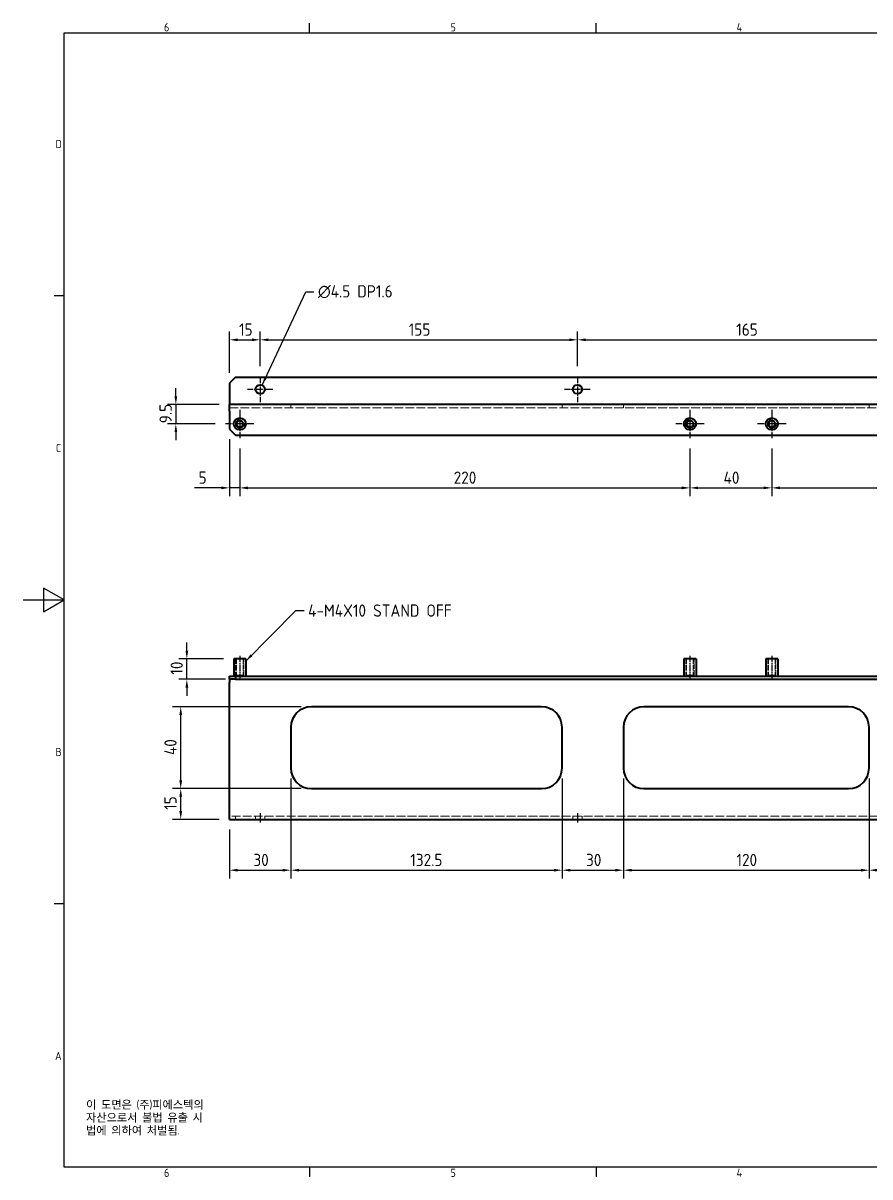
# Model space of a CAD drawing. Header units: millimetres. Extents: x 0 to 840, y 0 to 594.
# Drawn here: x 0 to 414, y 15 to 579 of the extents above; entities that cross this region are included whole.
import ezdxf

# ---------------------------------------------------------------- set-up
doc = ezdxf.new("R2010")
doc.units = ezdxf.units.MM
doc.header["$LTSCALE"] = 2
doc.linetypes.add('CHAIN', pattern=[0.3543, 0.2362, -0.0295, 0.0591, -0.0295])
doc.linetypes.add('DASHED', pattern=[0.2067, 0.1654, -0.0413])
doc.layers.get('0').update_dxf_attribs({"color": 3, "lineweight": 25})
for name, color, linetype, lineweight in [('가려진 것(ISO)', 2, 'DASHED', 18), ('가시적인 것(ISO)', 3, 'Continuous', 40), ('가시적인 좁은 것(ISO)', 3, 'Continuous', 35), ('경계(ISO)', 7, 'Continuous', 25), ('기호(ISO)', 5, 'Continuous', 25), ('중심 표식(ISO)', 1, 'Continuous', 25), ('중심선(ISO)', 1, 'Continuous', 25), ('치수(ISO)', 2, 'Continuous', 25)]:
    doc.layers.add(name, color=color, linetype=linetype, lineweight=lineweight)
doc.styles.add('문자 텍스트_PSTEK_POSCO', font='isocp.shx')
doc.styles.add('치수 텍스트_PSTEK_POSCO', font='isocp.shx')
doc.dimstyles.new('치수_PSTEK_POSCO', dxfattribs={"dimscale": 2, "dimtxt": 3, "dimasz": 2, "dimexe": 2, "dimexo": 2.5, "dimgap": 1, "dimtad": 1, "dimrnd": 1e-08, "dimdsep": 46, "dimtxsty": '치수 텍스트_PSTEK_POSCO', "dimcen": 0.09, "dimdle": 10, "dimclrd": 7, "dimclre": 7, "dimclrt": 2, "dimadec": 1, "dimazin": 2, "dimtfac": 1, "dimtmove": 0, "dimatfit": 3, "dimfxl": 0, "dimtolj": 1, "dimlwd": -1, "dimlwe": -1, "dimarcsym": 0})
doc.dimstyles.new('치수_PSTEK_POSCO$7', dxfattribs={"dimscale": 2, "dimtxt": 3, "dimasz": 2, "dimexe": 2, "dimexo": 2.5, "dimgap": 1, "dimtad": 1, "dimrnd": 1e-08, "dimdsep": 46, "dimtxsty": '치수 텍스트_PSTEK_POSCO', "dimcen": 0.09, "dimdle": 10, "dimclrd": 7, "dimclre": 7, "dimclrt": 2, "dimadec": 1, "dimazin": 2, "dimtfac": 1, "dimtmove": 0, "dimatfit": 3, "dimfxl": 0, "dimtolj": 1, "dimlwd": -1, "dimlwe": -1, "dimarcsym": 0})

# ---------------------------------------------------------------- blocks, each defined once
blk = doc.blocks.new('경계 Default Border')
at = {"layer": '경계(ISO)'}
for p, q in [((70, 287), (70, 289.4)), ((140, 287), (140, 289.4)), ((10, 222.75), (7.6, 222.75)), ((10, 74.25), (7.6, 74.25)), ((70, 10), (70, 7.6)), ((140, 10), (140, 7.6))]:
    blk.add_line(p, q, dxfattribs=at)
at = {"layer": '경계(ISO)', "flags": 128}
for points in [[(10, 10), (10, 287), (410, 287), (410, 10), (10, 10)], [(0, 148.5), (10, 148.5), (5, 151.39), (5, 145.61), (10, 148.5)]]:
    blk.add_lwpolyline(points, dxfattribs=at)
at = {"layer": '경계(ISO)', "color": 2, "char_height": 2, "attachment_point": 7, "style": '문자 텍스트_PSTEK_POSCO'}
for s, insert in [('6', (34.43, 287.38)), ('5', (104.43, 287.38)), ('4', (174.32, 287.4)), ('D', (7.92, 258.86)), ('C', (8.03, 184.61)), ('B', (7.92, 110.36)), ('A', (7.81, 36.12)), ('6', (34.43, 7.58)), ('5', (104.43, 7.58)), ('4', (174.32, 7.6))]:
    blk.add_mtext(s, dxfattribs=dict(at, insert=insert))
blk = doc.blocks.new('*D21')
at = {"layer": 'Defpoints', "color": 0, "transparency": 16777216}
for p in [(80.03, 268.24), (102.92, 268.24), (103.87, 258.24)]:
    blk.add_point(p, dxfattribs=at)
at = {"layer": '치수(ISO)', "color": 7, "transparency": 16777216}
for p, q in [((80.03, 272.24), (80.03, 276.24)), ((97.92, 268.24), (76.03, 268.24)), ((80.03, 258.24), (80.03, 268.24)), ((98.87, 258.24), (76.03, 258.24)), ((80.03, 254.24), (80.03, 250.24))]:
    blk.add_line(p, q, dxfattribs=at)
for points in [[(79.36, 272.24), (80.7, 272.24), (80.03, 268.24)], [(79.36, 254.24), (80.7, 254.24), (80.03, 258.24)]]:
    blk.add_solid(points, dxfattribs=at)
at = {"layer": '치수(ISO)', "color": 2, "transparency": 16777216, "insert": (75.03, 260.53), "char_height": 6, "attachment_point": 4, "rotation": 90, "style": '치수 텍스트_PSTEK_POSCO'}
blk.add_mtext('\\A1;10', dxfattribs=at)
blk = doc.blocks.new('*D22')
at = {"layer": 'Defpoints', "color": 0, "transparency": 16777216}
for p in [(77.03, 204.84), (140.87, 204.84), (100.87, 189.84)]:
    blk.add_point(p, dxfattribs=at)
at = {"layer": '치수(ISO)', "color": 7, "transparency": 16777216}
for p, q in [((135.87, 204.84), (73.03, 204.84)), ((77.03, 193.84), (77.03, 200.84)), ((95.87, 189.84), (73.03, 189.84))]:
    blk.add_line(p, q, dxfattribs=at)
for points in [[(76.36, 200.84), (77.7, 200.84), (77.03, 204.84)], [(76.36, 193.84), (77.7, 193.84), (77.03, 189.84)]]:
    blk.add_solid(points, dxfattribs=at)
at = {"layer": '치수(ISO)', "color": 2, "transparency": 16777216, "insert": (72.03, 194.49), "char_height": 6, "attachment_point": 4, "rotation": 90, "style": '치수 텍스트_PSTEK_POSCO'}
blk.add_mtext('\\A1;15', dxfattribs=at)
blk = doc.blocks.new('*D23')
at = {"layer": 'Defpoints', "color": 0, "transparency": 16777216}
for p in [(77.03, 244.84), (140.87, 244.84), (140.87, 204.84)]:
    blk.add_point(p, dxfattribs=at)
at = {"layer": '치수(ISO)', "color": 7, "transparency": 16777216}
for p, q in [((135.87, 244.84), (73.03, 244.84)), ((77.03, 208.84), (77.03, 240.84)), ((135.87, 204.84), (73.03, 204.84))]:
    blk.add_line(p, q, dxfattribs=at)
for points in [[(76.36, 240.84), (77.7, 240.84), (77.03, 244.84)], [(76.36, 208.84), (77.7, 208.84), (77.03, 204.84)]]:
    blk.add_solid(points, dxfattribs=at)
at = {"layer": '치수(ISO)', "color": 2, "transparency": 16777216, "insert": (72.03, 221.25), "char_height": 6, "attachment_point": 4, "rotation": 90, "style": '치수 텍스트_PSTEK_POSCO'}
blk.add_mtext('\\A1;40', dxfattribs=at)
blk = doc.blocks.new('*D24')
at = {"layer": 'Defpoints', "color": 0, "transparency": 16777216}
for p in [(130.87, 214.84), (100.87, 189.84), (130.87, 165)]:
    blk.add_point(p, dxfattribs=at)
at = {"layer": '치수(ISO)', "color": 7, "transparency": 16777216}
for p, q in [((130.87, 209.84), (130.87, 161)), ((100.87, 184.84), (100.87, 161)), ((104.87, 165), (126.87, 165))]:
    blk.add_line(p, q, dxfattribs=at)
for points in [[(104.87, 165.67), (104.87, 164.33), (100.87, 165)], [(126.87, 165.67), (126.87, 164.33), (130.87, 165)]]:
    blk.add_solid(points, dxfattribs=at)
at = {"layer": '치수(ISO)', "color": 2, "transparency": 16777216, "insert": (112.55, 170), "char_height": 6, "attachment_point": 4, "style": '치수 텍스트_PSTEK_POSCO'}
blk.add_mtext('\\A1;30', dxfattribs=at)
blk = doc.blocks.new('*D25')
at = {"layer": 'Defpoints', "color": 0, "transparency": 16777216}
for p in [(130.87, 214.84), (263.37, 214.84), (263.37, 165)]:
    blk.add_point(p, dxfattribs=at)
at = {"layer": '치수(ISO)', "color": 7, "transparency": 16777216}
for p, q in [((130.87, 209.84), (130.87, 161)), ((263.37, 209.84), (263.37, 161)), ((134.87, 165), (259.37, 165))]:
    blk.add_line(p, q, dxfattribs=at)
for points in [[(134.87, 165.67), (134.87, 164.33), (130.87, 165)], [(259.37, 165.67), (259.37, 164.33), (263.37, 165)]]:
    blk.add_solid(points, dxfattribs=at)
at = {"layer": '치수(ISO)', "color": 2, "transparency": 16777216, "insert": (189.22, 170), "char_height": 6, "attachment_point": 4, "style": '치수 텍스트_PSTEK_POSCO'}
blk.add_mtext('\\A1;132.5', dxfattribs=at)
blk = doc.blocks.new('*D26')
at = {"layer": 'Defpoints', "color": 0, "transparency": 16777216}
for p in [(263.37, 214.84), (293.37, 214.84), (293.37, 165)]:
    blk.add_point(p, dxfattribs=at)
at = {"layer": '치수(ISO)', "color": 7, "transparency": 16777216}
for p, q in [((263.37, 209.84), (263.37, 161)), ((293.37, 209.84), (293.37, 161)), ((267.37, 165), (289.37, 165))]:
    blk.add_line(p, q, dxfattribs=at)
for points in [[(267.37, 165.67), (267.37, 164.33), (263.37, 165)], [(289.37, 165.67), (289.37, 164.33), (293.37, 165)]]:
    blk.add_solid(points, dxfattribs=at)
at = {"layer": '치수(ISO)', "color": 2, "transparency": 16777216, "insert": (275.09, 170), "char_height": 6, "attachment_point": 4, "style": '치수 텍스트_PSTEK_POSCO'}
blk.add_mtext('\\A1;30', dxfattribs=at)
blk = doc.blocks.new('*D27')
at = {"layer": 'Defpoints', "color": 0, "transparency": 16777216}
for p in [(293.37, 214.84), (413.37, 214.84), (413.37, 165)]:
    blk.add_point(p, dxfattribs=at)
at = {"layer": '치수(ISO)', "color": 7, "transparency": 16777216}
for p, q in [((293.37, 209.84), (293.37, 161)), ((413.37, 209.84), (413.37, 161)), ((297.37, 165), (409.37, 165))]:
    blk.add_line(p, q, dxfattribs=at)
for points in [[(297.37, 165.67), (297.37, 164.33), (293.37, 165)], [(409.37, 165.67), (409.37, 164.33), (413.37, 165)]]:
    blk.add_solid(points, dxfattribs=at)
at = {"layer": '치수(ISO)', "color": 2, "transparency": 16777216, "insert": (348.59, 170), "char_height": 6, "attachment_point": 4, "style": '치수 텍스트_PSTEK_POSCO'}
blk.add_mtext('\\A1;120', dxfattribs=at)
blk = doc.blocks.new('*D28')
at = {"layer": 'Defpoints', "color": 0, "transparency": 16777216}
for p in [(413.37, 214.84), (443.37, 214.84), (443.37, 165)]:
    blk.add_point(p, dxfattribs=at)
at = {"layer": '치수(ISO)', "color": 7, "transparency": 16777216}
for p, q in [((413.37, 209.84), (413.37, 161)), ((443.37, 209.84), (443.37, 161)), ((417.37, 165), (439.37, 165))]:
    blk.add_line(p, q, dxfattribs=at)
for points in [[(417.37, 165.67), (417.37, 164.33), (413.37, 165)], [(439.37, 165.67), (439.37, 164.33), (443.37, 165)]]:
    blk.add_solid(points, dxfattribs=at)
at = {"layer": '치수(ISO)', "color": 2, "transparency": 16777216, "insert": (425.09, 170), "char_height": 6, "attachment_point": 4, "style": '치수 텍스트_PSTEK_POSCO'}
blk.add_mtext('\\A1;30', dxfattribs=at)
blk = doc.blocks.new('*D35')
at = {"layer": 'Defpoints', "color": 0, "transparency": 16777216}
for p in [(100.87, 380.5), (105.87, 376.05), (105.87, 351.76)]:
    blk.add_point(p, dxfattribs=at)
at = {"layer": '치수(ISO)', "color": 7, "transparency": 16777216}
for p, q in [((100.87, 375.5), (100.87, 347.76)), ((105.87, 371.05), (105.87, 347.76)), ((96.87, 351.76), (83.78, 351.76)), ((105.87, 351.76), (100.87, 351.76)), ((109.87, 351.76), (113.87, 351.76))]:
    blk.add_line(p, q, dxfattribs=at)
for points in [[(96.87, 352.43), (96.87, 351.09), (100.87, 351.76)], [(109.87, 352.43), (109.87, 351.09), (105.87, 351.76)]]:
    blk.add_solid(points, dxfattribs=at)
at = {"layer": '치수(ISO)', "color": 2, "transparency": 16777216, "insert": (85.78, 356.76), "char_height": 6, "attachment_point": 4, "style": '치수 텍스트_PSTEK_POSCO'}
blk.add_mtext('\\A1;5', dxfattribs=at)
blk = doc.blocks.new('*D36')
at = {"layer": 'Defpoints', "color": 0, "transparency": 16777216}
for p in [(105.87, 376.05), (325.87, 376.05), (325.87, 351.76)]:
    blk.add_point(p, dxfattribs=at)
at = {"layer": '치수(ISO)', "color": 7, "transparency": 16777216}
for p, q in [((105.87, 371.05), (105.87, 347.76)), ((325.87, 371.05), (325.87, 347.76)), ((109.87, 351.76), (321.87, 351.76))]:
    blk.add_line(p, q, dxfattribs=at)
for points in [[(109.87, 352.43), (109.87, 351.09), (105.87, 351.76)], [(321.87, 352.43), (321.87, 351.09), (325.87, 351.76)]]:
    blk.add_solid(points, dxfattribs=at)
at = {"layer": '치수(ISO)', "color": 2, "transparency": 16777216, "insert": (210.41, 356.76), "char_height": 6, "attachment_point": 4, "style": '치수 텍스트_PSTEK_POSCO'}
blk.add_mtext('\\A1;220', dxfattribs=at)
blk = doc.blocks.new('*D37')
at = {"layer": 'Defpoints', "color": 0, "transparency": 16777216}
for p in [(325.87, 376.05), (365.87, 376.05), (365.87, 351.76)]:
    blk.add_point(p, dxfattribs=at)
at = {"layer": '치수(ISO)', "color": 7, "transparency": 16777216}
for p, q in [((325.87, 371.05), (325.87, 347.76)), ((365.87, 371.05), (365.87, 347.76)), ((329.87, 351.76), (361.87, 351.76))]:
    blk.add_line(p, q, dxfattribs=at)
for points in [[(329.87, 352.43), (329.87, 351.09), (325.87, 351.76)], [(361.87, 352.43), (361.87, 351.09), (365.87, 351.76)]]:
    blk.add_solid(points, dxfattribs=at)
at = {"layer": '치수(ISO)', "color": 2, "transparency": 16777216, "insert": (342.29, 356.76), "char_height": 6, "attachment_point": 4, "style": '치수 텍스트_PSTEK_POSCO'}
blk.add_mtext('\\A1;40', dxfattribs=at)
blk = doc.blocks.new('*D38')
at = {"layer": 'Defpoints', "color": 0, "transparency": 16777216}
for p in [(600.87, 383), (365.87, 376.05), (600.87, 351.76)]:
    blk.add_point(p, dxfattribs=at)
at = {"layer": '치수(ISO)', "color": 7, "transparency": 16777216}
for p, q in [((600.87, 378), (600.87, 347.76)), ((365.87, 371.05), (365.87, 347.76)), ((369.87, 351.76), (596.87, 351.76))]:
    blk.add_line(p, q, dxfattribs=at)
for points in [[(369.87, 352.43), (369.87, 351.09), (365.87, 351.76)], [(596.87, 352.43), (596.87, 351.09), (600.87, 351.76)]]:
    blk.add_solid(points, dxfattribs=at)
at = {"layer": '치수(ISO)', "color": 2, "transparency": 16777216, "insert": (477.79, 356.76), "char_height": 6, "attachment_point": 4, "style": '치수 텍스트_PSTEK_POSCO'}
blk.add_mtext('\\A1;235', dxfattribs=at)
blk = doc.blocks.new('*D40')
at = {"layer": 'Defpoints', "color": 0, "transparency": 16777216}
for p in [(115.87, 424.09), (115.87, 406.15), (100.87, 402.9)]:
    blk.add_point(p, dxfattribs=at)
at = {"layer": '치수(ISO)', "color": 7, "transparency": 16777216}
for p, q in [((100.87, 407.9), (100.87, 428.09)), ((104.87, 424.09), (111.87, 424.09)), ((115.87, 411.15), (115.87, 428.09))]:
    blk.add_line(p, q, dxfattribs=at)
for points in [[(104.87, 424.75), (104.87, 423.42), (100.87, 424.09)], [(111.87, 424.75), (111.87, 423.42), (115.87, 424.09)]]:
    blk.add_solid(points, dxfattribs=at)
at = {"layer": '치수(ISO)', "color": 2, "transparency": 16777216, "insert": (105.53, 429.09), "char_height": 6, "attachment_point": 4, "style": '치수 텍스트_PSTEK_POSCO'}
blk.add_mtext('\\A1;15', dxfattribs=at)
blk = doc.blocks.new('*D41')
at = {"layer": 'Defpoints', "color": 0, "transparency": 16777216}
for p in [(270.87, 424.09), (115.87, 406.15), (270.87, 406.15)]:
    blk.add_point(p, dxfattribs=at)
at = {"layer": '치수(ISO)', "color": 7, "transparency": 16777216}
for p, q in [((115.87, 411.15), (115.87, 428.09)), ((119.87, 424.09), (266.87, 424.09)), ((270.87, 411.15), (270.87, 428.09))]:
    blk.add_line(p, q, dxfattribs=at)
for points in [[(119.87, 424.75), (119.87, 423.42), (115.87, 424.09)], [(266.87, 424.75), (266.87, 423.42), (270.87, 424.09)]]:
    blk.add_solid(points, dxfattribs=at)
at = {"layer": '치수(ISO)', "color": 2, "transparency": 16777216, "insert": (188.47, 429.09), "char_height": 6, "attachment_point": 4, "style": '치수 텍스트_PSTEK_POSCO'}
blk.add_mtext('\\A1;155', dxfattribs=at)
blk = doc.blocks.new('*D42')
at = {"layer": 'Defpoints', "color": 0, "transparency": 16777216}
for p in [(435.87, 424.09), (270.87, 406.15), (435.87, 406.15)]:
    blk.add_point(p, dxfattribs=at)
at = {"layer": '치수(ISO)', "color": 7, "transparency": 16777216}
for p, q in [((270.87, 411.15), (270.87, 428.09)), ((274.87, 424.09), (431.87, 424.09)), ((435.87, 411.15), (435.87, 428.09))]:
    blk.add_line(p, q, dxfattribs=at)
for points in [[(274.87, 424.75), (274.87, 423.42), (270.87, 424.09)], [(431.87, 424.75), (431.87, 423.42), (435.87, 424.09)]]:
    blk.add_solid(points, dxfattribs=at)
at = {"layer": '치수(ISO)', "color": 2, "transparency": 16777216, "insert": (348.47, 429.09), "char_height": 6, "attachment_point": 4, "style": '치수 텍스트_PSTEK_POSCO'}
blk.add_mtext('\\A1;165', dxfattribs=at)
blk = doc.blocks.new('*D45')
at = {"layer": 'Defpoints', "color": 0, "transparency": 16777216}
for p in [(100.87, 392.5), (74.65, 383), (98.92, 383)]:
    blk.add_point(p, dxfattribs=at)
at = {"layer": '치수(ISO)', "color": 7, "transparency": 16777216}
for p, q in [((74.65, 396.5), (74.65, 400.5)), ((95.87, 392.5), (70.65, 392.5)), ((74.65, 392.5), (74.65, 383)), ((93.92, 383), (70.65, 383)), ((74.65, 379), (74.65, 375))]:
    blk.add_line(p, q, dxfattribs=at)
for points in [[(73.98, 396.5), (75.32, 396.5), (74.65, 392.5)], [(73.98, 379), (75.32, 379), (74.65, 383)]]:
    blk.add_solid(points, dxfattribs=at)
at = {"layer": '치수(ISO)', "color": 2, "transparency": 16777216, "insert": (69.65, 383.3), "char_height": 6, "attachment_point": 4, "rotation": 90, "style": '치수 텍스트_PSTEK_POSCO'}
blk.add_mtext('\\A1;9.5', dxfattribs=at)

msp = doc.modelspace()

# ---------------------------------------------------------------- linework, layer by layer
at = {"layer": '가려진 것(ISO)', "ltscale": 12.995502}
for p, q in [((100.872, 390.895), (605.872, 390.895)), ((605.872, 191.436), (100.872, 191.436))]:
    msp.add_line(p, q, dxfattribs=at)
at = {"layer": '가려진 것(ISO)', "ltscale": 1.523657}
for p, q in [((130.872, 392.495), (130.872, 390.895)), ((263.372, 392.495), (263.372, 390.895)), ((293.372, 392.495), (293.372, 390.895)), ((413.372, 392.495), (413.372, 390.895)), ((103.872, 189.836), (103.872, 191.436)), ((113.622, 191.436), (113.622, 189.836)), ((118.122, 191.436), (118.122, 189.836)), ((268.622, 191.436), (268.622, 189.836)), ((273.122, 191.436), (273.122, 189.836))]:
    msp.add_line(p, q, dxfattribs=at)
at = {"layer": '가려진 것(ISO)', "ltscale": 7.618686}
for p, q in [((103.872, 268.236), (103.872, 260.236)), ((104.251, 268.236), (104.251, 260.236)), ((107.493, 268.236), (107.493, 260.236)), ((107.872, 260.236), (107.872, 268.236)), ((323.872, 268.236), (323.872, 260.236)), ((324.251, 268.236), (324.251, 260.236)), ((327.493, 268.236), (327.493, 260.236)), ((327.872, 260.236), (327.872, 268.236)), ((363.872, 268.236), (363.872, 260.236)), ((364.251, 268.236), (364.251, 260.236)), ((367.493, 268.236), (367.493, 260.236)), ((367.872, 260.236), (367.872, 268.236))]:
    msp.add_line(p, q, dxfattribs=at)
at = {"layer": '가려진 것(ISO)', "ltscale": 5.983681}
for p, q in [((103.872, 260.236), (107.872, 260.236)), ((323.872, 260.236), (327.872, 260.236)), ((363.872, 260.236), (367.872, 260.236))]:
    msp.add_line(p, q, dxfattribs=at)
at = {"layer": '가려진 것(ISO)', "ltscale": 1.800898}
for p, q in [((105.872, 259.262), (104.251, 260.236)), ((105.872, 259.262), (107.493, 260.236)), ((325.872, 259.262), (324.251, 260.236)), ((325.872, 259.262), (327.493, 260.236)), ((365.872, 259.262), (364.251, 260.236)), ((365.872, 259.262), (367.493, 260.236))]:
    msp.add_line(p, q, dxfattribs=at)
at = {"layer": '가시적인 것(ISO)'}
for p, q in [((103.872, 405.895), (100.872, 402.895)), ((103.872, 405.895), (602.872, 405.895)), ((100.872, 402.895), (100.872, 394.095)), ((100.872, 394.095), (100.872, 392.495)), ((605.872, 392.495), (100.872, 392.495)), ((100.872, 389.295), (100.872, 392.495)), ((100.872, 389.295), (100.872, 380.495)), ((100.872, 380.495), (103.872, 377.495)), ((103.872, 377.495), (602.872, 377.495)), ((108.822, 268.236), (102.922, 268.236)), ((102.922, 268.236), (102.922, 259.836)), ((108.822, 268.236), (108.822, 259.836)), ((328.822, 268.236), (322.922, 268.236)), ((322.922, 268.236), (322.922, 259.836)), ((328.822, 268.236), (328.822, 259.836)), ((368.822, 268.236), (362.922, 268.236)), ((362.922, 268.236), (362.922, 259.836)), ((368.822, 268.236), (368.822, 259.836)), ((100.872, 259.836), (103.872, 259.836)), ((100.872, 258.236), (100.872, 259.836)), ((103.872, 259.836), (103.872, 258.236)), ((103.872, 259.836), (602.872, 259.836)), ((103.872, 258.236), (100.872, 258.236)), ((100.872, 258.236), (100.872, 256.636)), ((100.872, 193.036), (100.872, 256.636)), ((103.872, 258.236), (602.872, 258.236)), ((253.372, 244.836), (140.872, 244.836)), ((403.372, 244.836), (303.372, 244.836)), ((130.872, 234.836), (130.872, 214.836)), ((263.372, 214.836), (263.372, 234.836)), ((293.372, 234.836), (293.372, 214.836)), ((413.372, 214.836), (413.372, 234.836)), ((140.872, 204.836), (253.372, 204.836)), ((303.372, 204.836), (403.372, 204.836)), ((100.872, 189.836), (100.872, 193.036)), ((100.872, 189.836), (605.872, 189.836))]:
    msp.add_line(p, q, dxfattribs=at)
for centre, radius in [((115.872, 399.895), 2.25), ((270.872, 399.895), 2.25), ((105.872, 382.995), 2.95), ((105.872, 382.995), 1.621), ((325.872, 382.995), 2.95), ((325.872, 382.995), 1.621), ((365.872, 382.995), 2.95), ((365.872, 382.995), 1.621)]:
    msp.add_circle(centre, radius, dxfattribs=at)
for centre, start, end in [((140.872, 234.836), 90, 180), ((253.372, 234.836), 0, 90), ((303.372, 234.836), 90, 180), ((403.372, 234.836), 0, 90), ((140.872, 214.836), 180, 270), ((253.372, 214.836), 270, 0), ((303.372, 214.836), 180, 270), ((403.372, 214.836), 270, 0)]:
    msp.add_arc(centre, 10, start, end, dxfattribs=at)
at = {"layer": '가시적인 좁은 것(ISO)'}
for centre in [(105.872, 382.995), (325.872, 382.995), (365.872, 382.995)]:
    msp.add_arc(centre, 2, 100, 10, dxfattribs=at)
at = {"layer": '중심 표식(ISO)', "linetype": 'CHAIN', "ltscale": 6.944946}
for p, q in [((115.872, 406.145), (115.872, 393.645)), ((270.872, 406.145), (270.872, 393.645)), ((122.122, 399.895), (109.622, 399.895)), ((277.122, 399.895), (264.622, 399.895))]:
    msp.add_line(p, q, dxfattribs=at)
at = {"layer": '중심 표식(ISO)', "linetype": 'CHAIN', "ltscale": 7.722792}
for p, q in [((105.872, 389.945), (105.872, 376.045)), ((325.872, 389.945), (325.872, 376.045)), ((365.872, 389.945), (365.872, 376.045)), ((112.822, 382.995), (98.922, 382.995)), ((332.822, 382.995), (318.922, 382.995)), ((372.822, 382.995), (358.922, 382.995))]:
    msp.add_line(p, q, dxfattribs=at)
at = {"layer": '중심선(ISO)', "linetype": 'CHAIN', "ltscale": 6.333782}
for p, q in [((105.872, 269.736), (105.872, 258.336)), ((325.872, 269.736), (325.872, 258.336)), ((365.872, 269.736), (365.872, 258.336))]:
    msp.add_line(p, q, dxfattribs=at)
at = {"layer": '중심선(ISO)', "linetype": 'CHAIN', "ltscale": 2.555677}
for p, q in [((115.872, 192.936), (115.872, 188.336)), ((270.872, 192.936), (270.872, 188.336))]:
    msp.add_line(p, q, dxfattribs=at)

# ---------------------------------------------------------------- block references
at = {"xscale": 2, "yscale": 2, "zscale": 2}
msp.add_blockref('경계 Default Border', (0, 0), dxfattribs=at)

# ---------------------------------------------------------------- texts
at = {"layer": '기호(ISO)', "color": 2, "insert": (144.102, 447.583), "char_height": 6, "width": 42.47945, "attachment_point": 4, "line_spacing_factor": 0.525, "style": '치수 텍스트_PSTEK_POSCO'}
msp.add_mtext('{\\fAIGDT|b0|i0;\\H6.0000;n\\fisocp|b0|i0;\\H6.0000;4.5 DP1.6}', dxfattribs=at)
at = {"layer": '기호(ISO)', "color": 2, "insert": (139.3, 291.821), "char_height": 6, "width": 82.69131, "attachment_point": 4, "style": '치수 텍스트_PSTEK_POSCO'}
msp.add_mtext('{\\fISOCP|b0|i0;\\H6.0000;4-M4X10 STAND OFF}', dxfattribs=at)
at = {"layer": '기호(ISO)', "color": 7, "insert": (30.789, 52.457), "char_height": 4, "width": 102.48028, "attachment_point": 1, "line_spacing_factor": 0.944221, "style": '문자 텍스트_PSTEK_POSCO'}
msp.add_mtext('{이 도면은 (주)피에스텍의\\P자산으로서 불법 유출 시 \\P법에 의하여 처벌됨.}', dxfattribs=at)

# ---------------------------------------------------------------- dimensions: what is measured, and where the dimension line sits
at = {"layer": '치수(ISO)', "color": 7}
for base, p1, p2, angle, override, picture, middle in [((115.872, 424.088), (100.872, 402.895), (115.872, 406.145), 180, {"dimdec": 2, "dimtp": 0, "dimtm": 0, "dimtdec": 2, "dimtofl": 0, "dimatfit": 1}, '*D40', (108.352, 424.088)), ((270.872, 424.088), (115.872, 406.145), (270.872, 406.145), 180, {"dimdec": 2, "dimtp": 0, "dimtm": 0, "dimtdec": 2, "dimtofl": 0, "dimatfit": 1}, '*D41', (193.392, 424.088)), ((435.872, 424.088), (270.872, 406.145), (435.872, 406.145), 180, {"dimdec": 2, "dimtp": 0, "dimtm": 0, "dimtdec": 2, "dimtofl": 0, "dimatfit": 1}, '*D42', (353.392, 424.088)), ((74.65, 382.995), (100.872, 392.495), (98.922, 382.995), 90, {"dimdec": 2, "dimtp": 0, "dimtm": 0, "dimtdec": 2, "dimtofl": 1, "dimatfit": 1}, '*D45', (74.65, 387.745)), ((105.872, 351.761), (100.872, 380.495), (105.872, 376.045), 180, {"dimdec": 2, "dimtp": 0, "dimtm": 0, "dimtdec": 2, "dimtofl": 1, "dimatfit": 1}, '*D35', (87.104, 351.761)), ((600.872, 351.761), (365.872, 376.045), (600.872, 382.995), 180, {"dimdec": 2, "dimtp": 0, "dimtm": 0, "dimtdec": 2, "dimtofl": 0, "dimatfit": 1}, '*D38', (483.392, 351.761)), ((325.872, 351.761), (105.872, 376.045), (325.872, 376.045), 180, {"dimdec": 2, "dimtp": 0, "dimtm": 0, "dimtdec": 2, "dimtofl": 0, "dimatfit": 1}, '*D36', (215.892, 351.761)), ((365.872, 351.761), (325.872, 376.045), (365.872, 376.045), 180, {"dimdec": 2, "dimtp": 0, "dimtm": 0, "dimtdec": 2, "dimtofl": 0, "dimatfit": 1}, '*D37', (345.892, 351.761)), ((80.029, 268.236), (103.872, 258.236), (102.922, 268.236), 270, {"dimdec": 2, "dimtp": 0, "dimtm": 0, "dimtdec": 2, "dimtofl": 1, "dimatfit": 1}, '*D21', (80.029, 263.236)), ((77.029, 244.836), (140.872, 204.836), (140.872, 244.836), 90, {"dimdec": 2, "dimtp": 0, "dimtm": 0, "dimtdec": 2, "dimtofl": 0, "dimatfit": 1}, '*D23', (77.029, 224.856)), ((130.872, 165.001), (100.872, 189.836), (130.872, 214.836), 180, {"dimdec": 2, "dimtp": 0, "dimtm": 0, "dimtdec": 2, "dimtofl": 0, "dimatfit": 1}, '*D24', (115.852, 165.001)), ((263.372, 165.001), (130.872, 214.836), (263.372, 214.836), 180, {"dimdec": 2, "dimtp": 0, "dimtm": 0, "dimtdec": 2, "dimtofl": 0, "dimatfit": 1}, '*D25', (197.142, 165.001)), ((293.372, 165.001), (263.372, 214.836), (293.372, 214.836), 180, {"dimdec": 2, "dimtp": 0, "dimtm": 0, "dimtdec": 2, "dimtofl": 0, "dimatfit": 1}, '*D26', (278.392, 165.001)), ((413.372, 165.001), (293.372, 214.836), (413.372, 214.836), 180, {"dimdec": 2, "dimtp": 0, "dimtm": 0, "dimtdec": 2, "dimtofl": 0, "dimatfit": 1}, '*D27', (353.392, 165.001)), ((443.372, 165.001), (413.372, 214.836), (443.372, 214.836), 180, {"dimdec": 2, "dimtp": 0, "dimtm": 0, "dimtdec": 2, "dimtofl": 0, "dimatfit": 1}, '*D28', (428.392, 165.001)), ((77.029, 204.836), (100.872, 189.836), (140.872, 204.836), 90, {"dimdec": 2, "dimtp": 0, "dimtm": 0, "dimtdec": 2, "dimtofl": 0, "dimatfit": 1}, '*D22', (77.029, 197.316))]:
    dim = msp.add_linear_dim(base=base, p1=p1, p2=p2, angle=angle, dimstyle='치수_PSTEK_POSCO', override=override, dxfattribs=at)
    dim.commit()
    dim.dimension.update_dxf_attribs({"geometry": picture, "text_midpoint": middle, "dimtype": 160})

# ---------------------------------------------------------------- leaders
at = {"layer": '기호(ISO)', "color": 7, "annotation_type": 0, "has_hookline": 1, "hookline_direction": 0}
for points, text_width in [([(116.78, 401.954), (138.102, 447.583), (142.102, 447.583)], 40.885), ([(108.822, 267.167), (133.3, 291.821), (137.3, 291.821)], 80.767)]:
    msp.add_leader(points, dimstyle='치수_PSTEK_POSCO$7', override={"dimtad": 0}, dxfattribs=dict(at, text_width=text_width))

doc.saveas('drawing.dxf')
